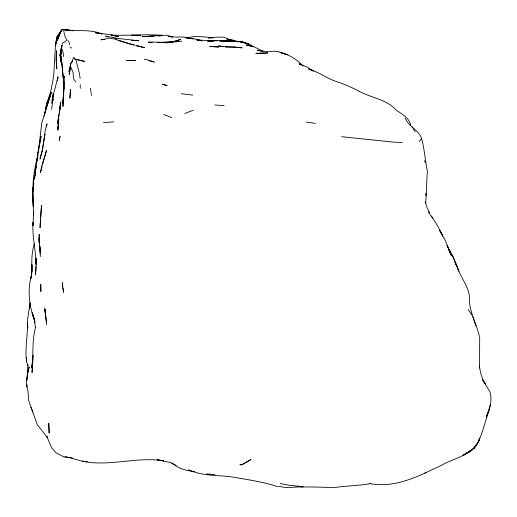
<?xml version="1.0" encoding="UTF-8"?>
<svg xmlns="http://www.w3.org/2000/svg" width="517" height="517" viewBox="0 0 517 517"><rect width="100%" height="100%" fill="white"/><g stroke="black" fill="none" stroke-linecap="round" stroke-linejoin="round"><path stroke-width="0.78" d="M80.232 88.401L80.264 84.71M56.314 58.292L56.424 50.698L56.101 60.844L56.76 68.502L56.314 58.292L56.605 65.116M61.122 56.321L61.019 61.646L60.806 56.812M61.187 53.27L61.232 50.989M28.008 366.01L26.535 361.693L26.632 357.447M36.455 261.919L36.08 264.226L36.003 258.242M27.924 364.291L27.259 375.794M31.014 278.088L31.828 272.343L31.97 264.723L31.905 271.78C31.731 262.39 31.375 252.897 34.322 243.804M32.254 366.204L32.952 355.237L32.035 372.589C33.657 357.441 31.492 341.802 35.615 327.035M32.829 193.862L32.668 197.83L33.088 187.503L32.998 190.346C32.532 176.963 35.841 163.934 38.517 150.945L38.323 152.496M32.959 190.683L33.088 187.503L32.435 194.398L33.308 206.309M63.345 97.713L62.977 106.508L63.824 90.216L62.641 103.348L63.255 100.317M425.213 201.908L425.601 203.711C426.538 192.86 426.564 181.965 427.397 171.114C425.116 160.412 424.547 149.549 421.685 138.899M40.565 218.155L40.035 227.713L41.515 205.495L40.656 216.558M35.938 266.507L35.395 274.876C38.239 257.24 31.653 239.894 33.075 222.362L32.92 225.606L33.618 211.841L33.547 215.427L32.797 190.876L32.829 192.479M63.442 95.315L63.921 81.602M38.271 152.463L41.754 123.136L51.306 92.317C49.483 100.466 45.586 107.93 44.087 116.176M58.201 126.129L58.783 119.052L57.73 130.155L58.518 124.242L57.839 129.508L58.137 126.917M60.185 106.605L59.41 112.79L60.76 101.972L60.373 105.061M37.625 157.956L37.78 156.386L34.865 173.609L36.403 166.564M59.41 112.79L60.185 104.964M479.149 439.172L478.981 440.762L474.399 447.593L468.848 452.136C479.13 445.964 481.424 433.634 485.024 423.132C487.686 412.889 493.405 402.323 489.858 391.589L482.658 379.93L485.547 384.15C481.702 378.56 480.08 371.923 479.388 365.267L479.537 368.039L479.692 338.034M51.622 109.339L53.787 93.189L58.033 76.678L57.445 80.814M33.902 183.302L33.476 187.296L33.65 180.207L35.595 173.182L34.329 179.302M60.896 56.689L61.465 64.431L60.696 56.288L61.846 45.619L62.615 43.092L67.165 40.177C64.619 37.411 64.237 33.308 63.565 29.766L62.085 29.307L57.4 35.86L55.565 43.215L53.91 72.677L53.031 79.87L51.151 89.596L48.559 98.773L49.768 96.084M70.648 66.344L68.929 71.546L70.881 63.152L69.284 74.597L70.881 63.152L72.613 60.405L73.356 57.607M32.506 361.642L31.653 367.988L32.888 359.464M31.001 278.152L31.828 272.343M30.141 302.684C29.198 311.04 26.638 319.532 27.782 327.959L27.453 323.28C27.75 336.089 24.797 348.917 26.535 361.693M52.204 100.725L53.27 93.403L51.635 103.361M61 48.346L59.862 56.166L60.735 51.752M59.888 108.027L57.549 123.647L59.145 114.341M37.515 157.918L37.166 160.244L37.735 153.226L41.069 136.158L39.221 146.867M37.741 156.373L37.974 154.822M60.696 56.288L61.846 45.619L61.562 48.236L62.841 51.047L63.688 56.618M42.821 147.907L44.901 134.187L42.071 151.475L39.99 159.023L42.698 148.702M38.775 149.562L38.988 148.34M46.504 126.73L47.015 123.88L45.115 131.111L44.255 138.375L44.714 136.016M30.173 304.222L29.288 308.843L30.244 303.421M61.025 50.278L61.904 45.858M27.155 376.466L27.614 374.276M27.918 372.815L29.146 366.967L27.672 372.763L26.412 382.166L26.813 386.781L28.008 391.459L28.784 400.992L37.45 424.987L47.318 437.369L46.743 436.18L51.668 447.916L56.321 453.015L64.205 457.086L72.367 457.849M479.705 437.964C475.763 455.07 454.294 457.48 441.44 465.358L424.838 473.12M44.83 113.378L47.506 100.918L50.02 95.503M31.266 276.188C27.582 289.358 29.023 303.621 33.178 316.54L32.138 312.417M42.058 166.416L40.481 172.504L41.961 165.149L46.524 150.402L45.444 154.538M42.452 164.891L43.234 161.847M53.031 100.33L53.367 99.064M43.305 161.653L45.231 155.249M488.138 411.875L486.161 417.213L489.45 409.296M488.856 409.619L490.53 404.352M71.876 62.635L72.613 60.405M474.658 447.095L473.992 448.478L475.084 446.32M72.897 30.755L62.266 29.379L56.896 38.2L55.578 45.645L57.4 35.86L56.896 38.2L62.266 29.379L73.324 30.755M419.158 141.671L421.639 138.53C418.667 129.767 408.508 126.73 405.283 118.147M425.846 472.674C408.424 480.707 389.391 487.402 369.952 483.576M184.685 113.488L193.216 110.295M187.212 38.032C195.73 35.188 204.7 37.25 213.398 37.715M207.724 41.16L211.692 40.494L207.821 41.108M278.527 486.245L285.733 487.609L302.419 486.781M151.093 36.177L142.143 36.668L166.732 35.188L172.626 37.037M104.854 39.37L100.854 39.822L109.656 38.142C118.27 39.221 125.948 43.441 134.42 45.082L118.018 40.468M210.329 41.121L213.521 40.817L209.624 41.005L217.398 40.63L242.738 41.955L249.452 44.41L240.147 41.806L242.253 41.942M370.67 483.602C358.514 485.786 346.216 485.818 334.085 487.589C322.983 487.227 312.016 486.833 300.875 487.001M103.587 122.658L113.533 121.85M221.425 41.127C230.789 41.043 240.806 40.106 249.452 44.41M111.278 35.033C121.068 35.673 130.885 34.749 140.708 35.298L131.719 35.318L147.087 34.717L162.202 35.188M131.719 35.318L133.005 35.227M144.295 59.423L145.884 59.326L154.228 62.053L148.877 60.638M196.402 39.725L210.16 40.966L217.398 40.63M143.254 36.52L154.24 36.1M213.424 37.793L208.429 37.961L215.977 37.198L223.389 37.127L232.198 40.3L234.207 40.3L236.03 41.541M187.813 37.999L193.209 39.008M157.775 42.536L181.861 41.173L165.634 42.879L172.361 41.98L180.42 39.363C170.242 44.32 158.952 41.438 148.159 42.239L152.192 42.446M221.942 40.972L232.592 41.425L223.021 40.998M188.673 38.329L190.999 38.407L183.516 36.991L175.774 37.108L168.109 36.429L171.108 36.965M402.291 142.505L394.18 142.188L341.627 136.714M225.406 46.911L234.414 46.937L242.169 47.835L237.6 47.415M225.005 41.076L219.337 40.785L234.628 41.664M214.801 105.009L224.197 105.623M234.207 40.3L226.827 39.777L232.198 40.3M131.389 40.236L138.931 40.791L115.123 38.122L116.351 38.536M168.859 36.222L172.555 36.894M303.389 486.749L288.583 485.204L280.253 483.524M236.075 47.28L226.472 46.911L218.471 45.903L223.654 46.743M74.752 59.093L84.614 61.42L74.752 59.093L73.95 57.219M83.767 461.248L81.55 461.035L65.026 456.427M85.247 461.39L87.463 461.597M206.735 473.876L214.878 474.664M210.16 40.966L211.627 41.14M181.228 93.706L192.667 95.102M306.161 122.077L315.441 123.408M62.266 29.379L69.905 30.509L62.085 29.307M62.828 29.411C75.779 31.841 89.473 28.719 102.004 33.973L95.283 32.758L110.864 34.775L118.516 36.513L111.194 35.195M194.599 471.607C186.385 470.716 177.945 468.68 171.87 462.702M157.556 459.839L163.676 460.783C136.553 456.453 109.268 466.98 82.268 461.196M196.99 39.919L200.622 40.565L196.647 39.854M198.832 40.287L201.908 40.862L194.45 38.853L185.112 37.625L189.862 38.568M157.549 459.943L169.699 462.327L176.11 465.371M262.668 51.526L257.46 50.162L267.379 51.745L274.372 51.209L277.778 51.441L287.336 54.815L280.117 52.488C289.022 54.363 296.855 59.423 303.046 65.989M108.383 36.927L105.462 36.132L113.992 37.618L116.228 38.458M277.674 486.71C264.174 482.103 250.209 480.138 236.217 477.63C220.332 474.638 203.672 476.855 188.64 469.779M163.779 114.515L171.838 117.65M359.212 91.328C371.587 97.959 386.955 99.438 396.61 110.47C402.161 114.128 408.908 117.844 410.614 124.752M313.244 71.075L308.675 69.058C318.582 71.863 326.899 78.371 336.612 81.673C344.341 84.019 351.818 87.438 358.992 91.231M250.344 45.541L252.955 46.86M253.614 46.885L247.423 43.57L251.482 46.065M71.669 48.133L70.273 46.937M263.082 51.416L253.537 46.491L246.06 45.057L252.794 46.375L248.671 44.391L251.372 46.045M300.978 64.961L299.02 63.811L306.329 66.738L313.205 70.939M428.082 211.854L432.723 218.277M75.837 82.08L73.504 78.668L73.052 72.374L70.331 66.06M68.218 40.908L68.981 42.019L69.588 44.792M468.163 309.47L471.918 315.002M431.553 216.106L438.216 226.95L442.836 236.146L439.599 230.291L445.215 240.269L451.522 255.889L449.919 252.412M448.51 248.599L452.394 255.288L458.896 271.205L457.358 267.347C460.718 277.816 468.945 286.554 469.552 297.87C468.829 311.79 476.952 324.049 479.582 337.362M448.323 248.296L450.042 251.023M424.354 160.761L425.485 162.59M412.295 126.975L415.19 131.854M429.834 212.901L427.21 207.983L425.317 202.05M454.579 261.318L456.963 266.345L452.394 255.288M455.309 262.804L456.963 266.345M447.948 247.397L450.701 253.621L447.056 245.362L447.644 246.719M30.884 407.247L32.92 412.12M448.465 248.981L449.318 251.029M472.816 316.779L475.963 325.729M75.74 59.19L79.508 73.899L80.135 78.558M34.775 320.734L32.765 314.271L34.904 322.66M34.904 322.078L34.18 318.485L35.376 327.681M91.503 95.432L90.385 88.168M46.711 324.747L44.805 308.746L46.336 321.917M62.861 286.366L62.37 282.612L62.615 287.239L63.643 292.37L63.055 287.866M39.738 246.234L40.093 249.427M44.805 308.746L45.819 317.974M33.133 204.771L33.366 206.884M62.279 67.288L61.736 61.891L63.261 78.287L62.279 67.288L62.525 70.125M39.712 246.318L40.048 250.461M39.525 243.707L39.15 234.375L39.118 242.538L39.079 238.259L40.248 253.466L39.712 246.047M33.34 205.966L32.901 196.499M64.011 89.376L63.875 76.012L64.043 89.402M56.67 66.531L56.76 68.502M60.67 53.587L60.741 55.203M426.053 193.313L426.15 195.678L426.124 193.448M40.184 251.805L40.371 256.568M26.936 379.885L26.89 377.61L26.936 379.963M27.026 384.642L27.078 387.033M35.977 258.209L36.08 264.226M63.888 77.608L63.875 76.012L63.875 77.511M70.474 89.544L69.905 98.081L70.474 89.544M45.8 107.859L45.515 110.619L47.506 100.918L45.8 107.859M60.017 136.514L59.255 140.372L60.017 136.514M60.082 33.282L57.251 40.662L61.071 31.007L60.082 33.282M467 452.866L462.515 455.632L471.756 449.803L467 452.866M250.952 459.51L242.04 464.828L239.901 464.764L242.034 464.602L250.952 459.51M267.638 52.947L256.025 53.367L267.638 52.947M135.48 60.366L126.73 60.586L135.48 60.366M160.503 35.847L158.952 35.925L160.516 35.841M218.484 47.002L209.773 46.433L218.484 47.002M167.017 85.46L162.377 84.355L167.017 85.46M144.65 47.7L135.945 45.515L144.65 47.7M49.134 432.955L48.772 423.32L49.134 432.955M40.888 291.401L40.772 284.544L40.888 291.401"/></g></svg>
